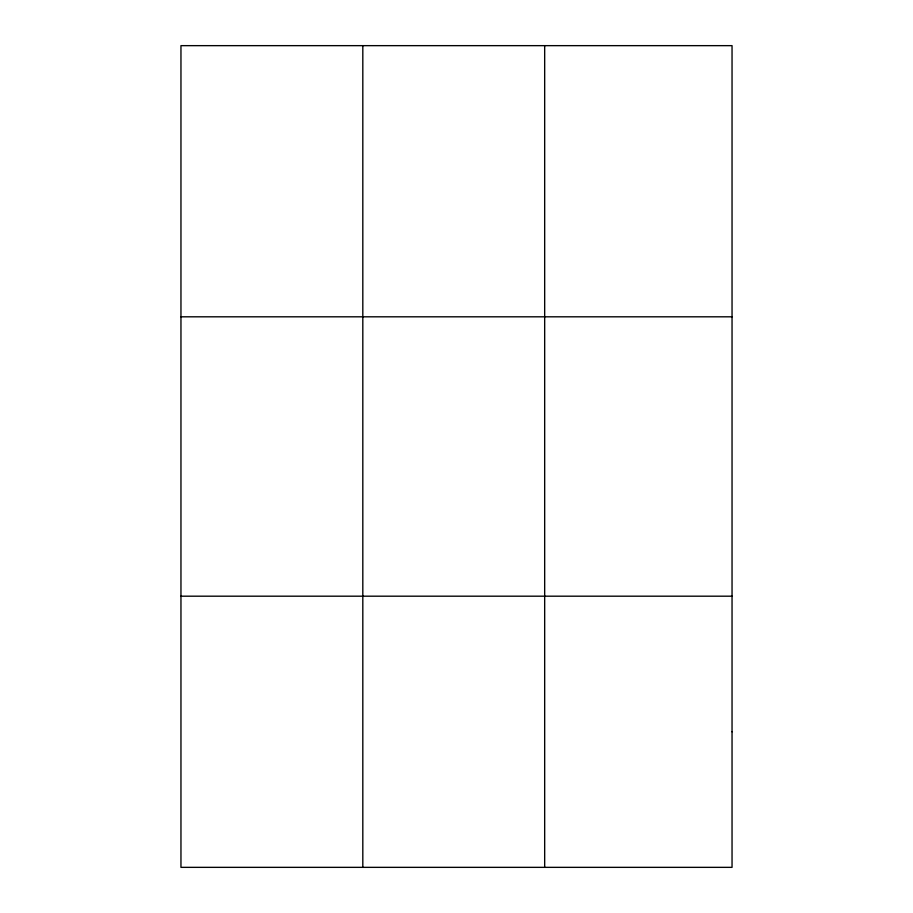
<?xml version="1.0" encoding="UTF-8"?>
<svg xmlns="http://www.w3.org/2000/svg" width="913" height="913" viewBox="0 0 913 913"><rect width="100%" height="100%" fill="white"/><g stroke="black" fill="none" stroke-linecap="round" stroke-linejoin="round"><path stroke-width="1.37" d="M362.815 867.35L362.815 45.65M544.673 867.35L544.673 45.65M180.957 316.811L732.043 316.811M180.957 596.189L732.043 596.189M732.043 731.77L732.043 867.35L180.957 867.35L180.957 45.65L732.043 45.65L732.043 731.77"/></g></svg>
